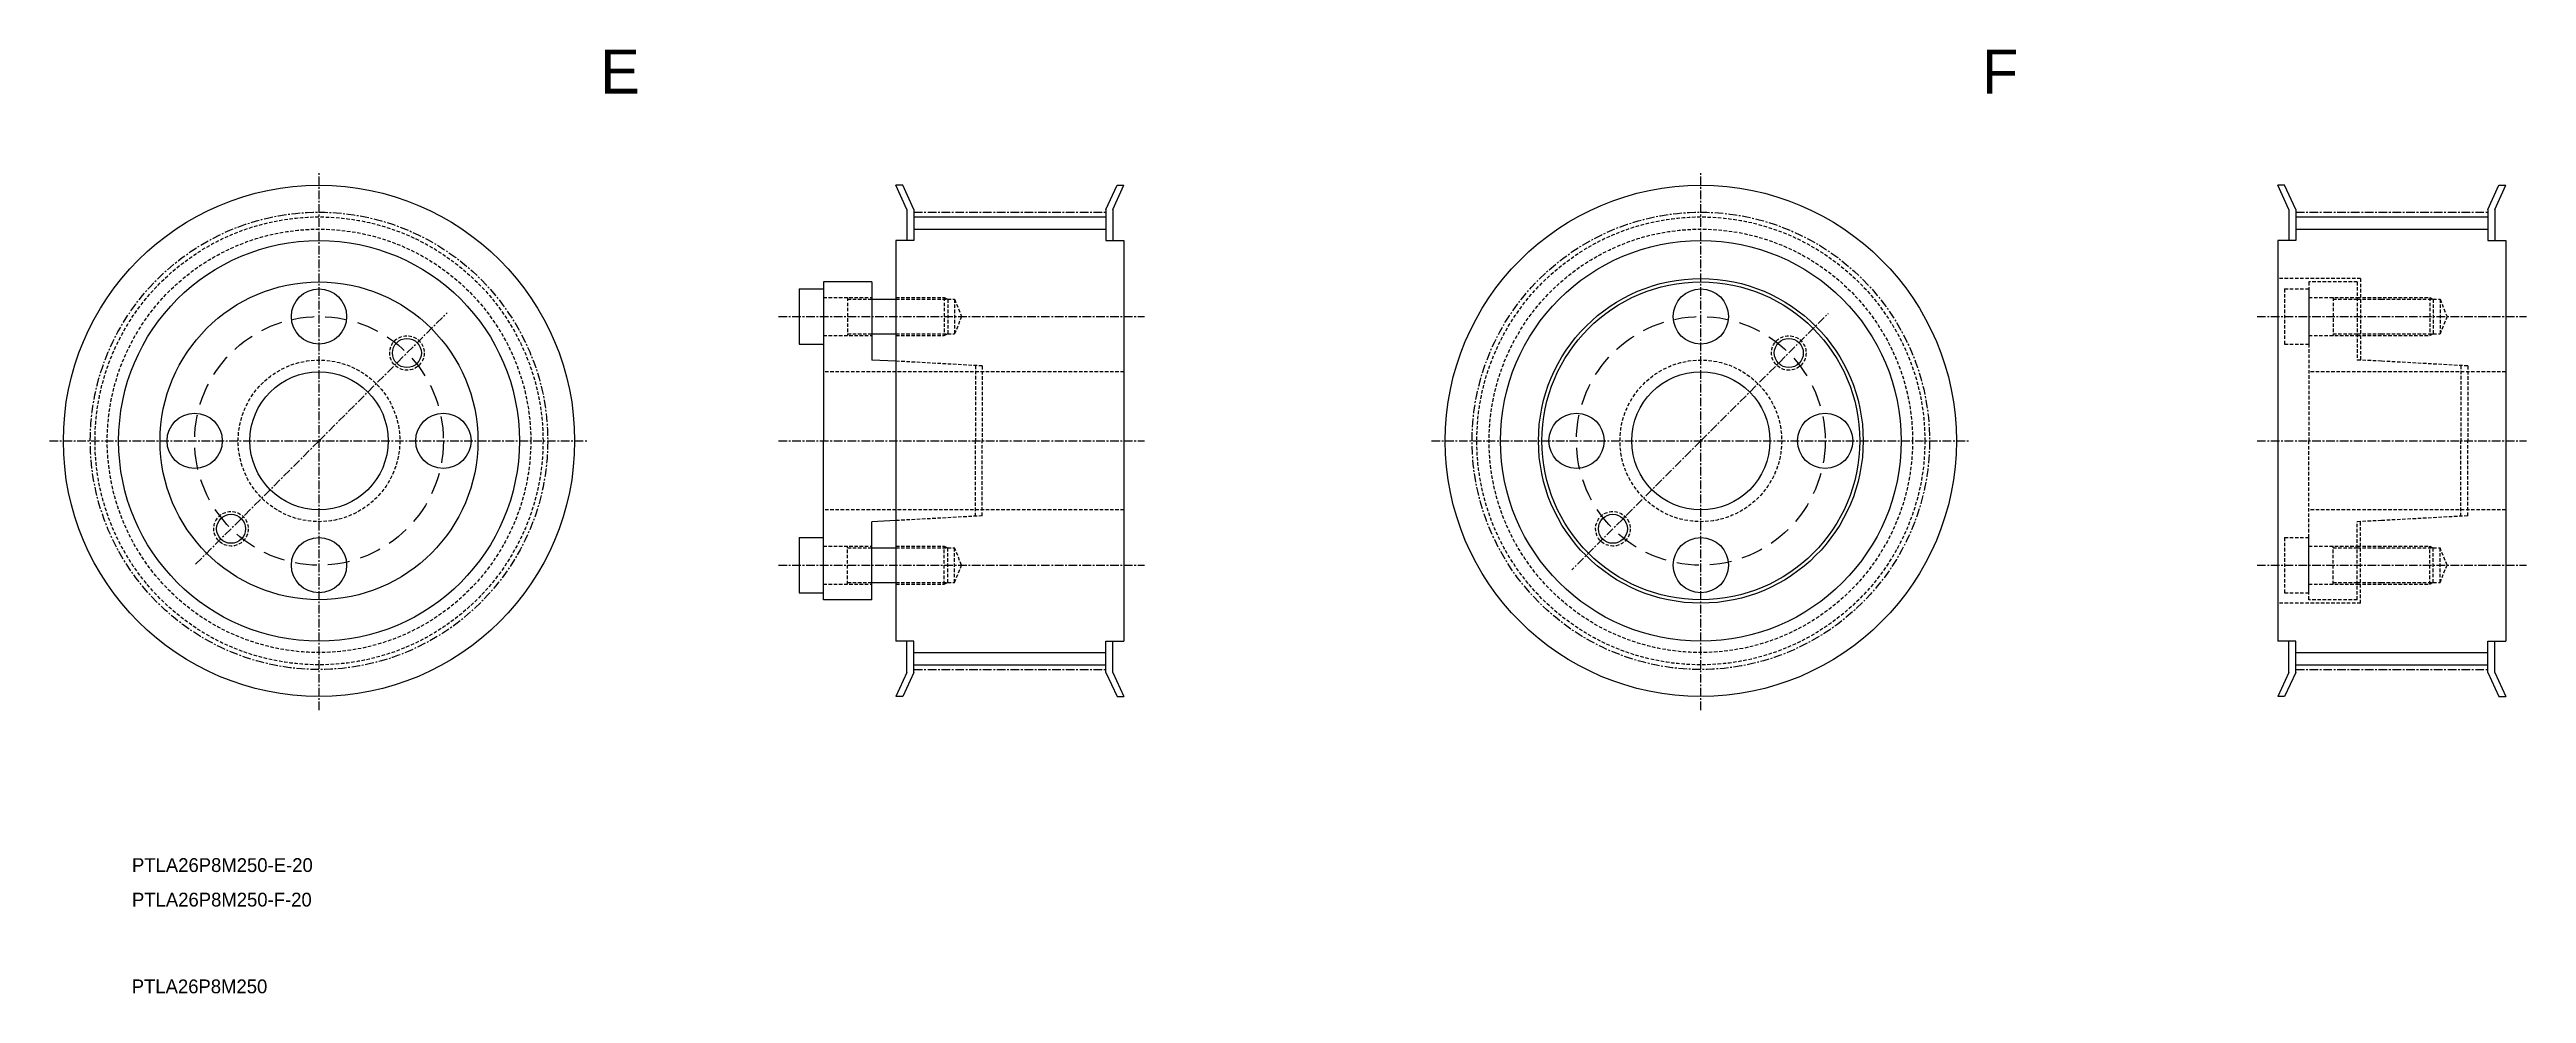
# Model space of a CAD drawing. Extents: x -276 to 82, y 877 to 1013.
import ezdxf

# ---------------------------------------------------------------- set-up
doc = ezdxf.new("R2010")
doc.units = 0
for name, pattern in [('CENTER', [2, 1.25, -0.25, 0.25, -0.25]), ('DASHED', [0.75, 0.5, -0.25]), ('HIDDEN2', [4.7625, 3.175, -1.5875])]:
    doc.linetypes.add(name, pattern=pattern)
doc.layers.get('0').update_dxf_attribs({"linetype": 'CONTINUOUS'})
doc.layers.add('CENTER', color=1, linetype='CENTER')

# ---------------------------------------------------------------- blocks, each defined once
blk = doc.blocks.new('*U22')
at = {"color": 7, "linetype": 'CENTER'}
blk.add_text('E', height=6.4, dxfattribs=at).set_placement((-196.61, 1006.78))
blk = doc.blocks.new('*U23')
at = {"color": 7, "linetype": 'CENTER'}
blk.add_text('PTLA26P8M250', height=2, dxfattribs=at).set_placement((-264.43, 876.56))
blk = doc.blocks.new('*U44')
at = {"color": 7, "linetype": 'CENTER'}
blk.add_text('F', height=6.4, dxfattribs=at).set_placement((3.39, 1006.78))

msp = doc.modelspace()

# ---------------------------------------------------------------- linework, layer by layer
at = {"color": 1, "linetype": 'CENTER'}
for p, q in [((-237.32, 917.53), (-237.32, 995.53)), ((-37.32, 917.53), (-37.32, 995.53)), ((-237.32, 956.53), (-218.76, 975.08)), ((-37.32, 956.53), (-18.86, 974.99)), ((-276.32, 956.53), (-198.32, 956.53)), ((-237.32, 956.53), (-255.27, 938.58)), ((-76.32, 956.53), (1.68, 956.53)), ((-37.32, 956.53), (-56.01, 937.84))]:
    msp.add_line(p, q, dxfattribs=at)
at = {"color": 7, "linetype": 'CONTINUOUS'}
for p, q in [((-152.82, 993.53), (-153.82, 993.53)), ((-152.22, 990.04), (-153.82, 993.53)), ((-151.22, 990.04), (-152.82, 993.53)), ((-123.42, 990.04), (-121.82, 993.53)), ((-122.42, 990.04), (-120.82, 993.53)), ((-121.82, 993.53), (-120.82, 993.53)), ((47.78, 990.04), (46.18, 993.53)), ((47.18, 993.53), (46.18, 993.53)), ((48.78, 990.04), (47.18, 993.53)), ((76.58, 990.04), (78.18, 993.53)), ((77.58, 990.04), (79.18, 993.53)), ((78.18, 993.53), (79.18, 993.53)), ((-152.22, 990.04), (-152.22, 985.53)), ((-151.22, 990.04), (-151.22, 985.53)), ((-123.42, 990.04), (-123.42, 985.53)), ((-122.42, 990.04), (-122.42, 985.53)), ((47.78, 990.04), (47.78, 985.53)), ((48.78, 990.04), (48.78, 985.53)), ((76.58, 990.04), (76.58, 985.53)), ((77.58, 990.04), (77.58, 985.53)), ((-151.22, 988.95), (-123.42, 988.95)), ((-151.22, 987.18), (-123.42, 987.18)), ((48.78, 988.95), (76.58, 988.95)), ((48.78, 987.18), (76.58, 987.18)), ((-151.22, 985.53), (-153.82, 985.53)), ((-153.82, 985.53), (-153.82, 927.53)), ((-123.42, 985.53), (-120.82, 985.53)), ((-120.82, 985.53), (-120.82, 927.53)), ((46.18, 985.53), (46.18, 927.53)), ((48.78, 985.53), (46.18, 985.53)), ((76.58, 985.53), (79.18, 985.53)), ((79.18, 985.53), (79.18, 927.53)), ((-157.32, 979.53), (-164.32, 979.53)), ((-164.32, 979.53), (-164.32, 956.53)), ((-157.32, 979.53), (-157.32, 968.23)), ((-167.82, 978.53), (-164.32, 978.53)), ((-167.82, 978.53), (-167.82, 970.53)), ((-164.32, 978.53), (-164.32, 970.53)), ((-157.32, 977.03), (-153.82, 977.03)), ((-157.32, 972.03), (-153.82, 972.03)), ((-167.82, 970.53), (-164.32, 970.53)), ((-153.82, 968.07), (-157.32, 968.23)), ((-164.32, 933.53), (-164.32, 956.53)), ((-153.82, 944.99), (-157.32, 944.83)), ((-157.32, 933.53), (-157.32, 944.83)), ((-167.82, 942.53), (-167.82, 934.53)), ((-167.82, 942.53), (-164.32, 942.53)), ((-164.32, 934.53), (-164.32, 942.53)), ((-157.32, 941.03), (-153.82, 941.03)), ((-157.32, 936.03), (-153.82, 936.03)), ((-167.82, 934.53), (-164.32, 934.53)), ((-157.32, 933.53), (-164.32, 933.53)), ((-151.22, 927.53), (-153.82, 927.53)), ((-152.22, 923.02), (-152.22, 927.53)), ((-151.22, 923.02), (-151.22, 927.53)), ((-151.22, 925.88), (-123.42, 925.88)), ((-123.42, 927.53), (-120.82, 927.53)), ((-123.42, 923.02), (-123.42, 927.53)), ((-122.42, 923.02), (-122.42, 927.53)), ((48.78, 927.53), (46.18, 927.53)), ((47.78, 923.02), (47.78, 927.53)), ((48.78, 923.02), (48.78, 927.53)), ((48.78, 925.88), (76.58, 925.88)), ((76.58, 927.53), (79.18, 927.53)), ((76.58, 923.02), (76.58, 927.53)), ((77.58, 923.02), (77.58, 927.53)), ((-152.22, 923.02), (-153.82, 919.53)), ((-151.22, 923.02), (-152.82, 919.53)), ((-151.22, 924.11), (-123.42, 924.11)), ((-123.42, 923.02), (-121.82, 919.53)), ((-122.42, 923.02), (-120.82, 919.53)), ((47.78, 923.02), (46.18, 919.53)), ((48.78, 923.02), (47.18, 919.53)), ((48.78, 924.11), (76.58, 924.11)), ((76.58, 923.02), (78.18, 919.53)), ((77.58, 923.02), (79.18, 919.53)), ((-152.82, 919.53), (-153.82, 919.53)), ((-121.82, 919.53), (-120.82, 919.53)), ((47.18, 919.53), (46.18, 919.53)), ((78.18, 919.53), (79.18, 919.53))]:
    msp.add_line(p, q, dxfattribs=at)
at = {"color": 3, "linetype": 'DASHED'}
for p, q in [((58.18, 980.03), (46.18, 980.03)), ((57.68, 979.53), (50.68, 979.53)), ((50.68, 979.53), (50.68, 956.53)), ((57.68, 979.53), (57.68, 968.23)), ((58.18, 980.03), (58.18, 968.2)), ((-164.32, 977.28), (-157.32, 977.28)), ((-160.82, 977.28), (-160.82, 971.78)), ((-160.82, 977.03), (-157.32, 977.03)), ((-153.82, 977.28), (-146.82, 977.28)), ((-153.82, 977.03), (-145.32, 977.03)), ((-146.82, 977.28), (-146.82, 971.78)), ((-146.82, 977.28), (-146.32, 977.03)), ((-146.32, 977.03), (-146.32, 972.03)), ((-145.32, 977.03), (-144.32, 974.53)), ((-145.32, 977.03), (-145.32, 972.03)), ((47.18, 978.53), (50.68, 978.53)), ((47.18, 978.53), (47.18, 970.53)), ((50.68, 978.53), (50.68, 970.53)), ((50.68, 977.28), (57.68, 977.28)), ((54.18, 977.28), (54.18, 971.78)), ((54.18, 977.03), (57.68, 977.03)), ((57.68, 977.28), (68.18, 977.28)), ((57.68, 977.03), (61.18, 977.03)), ((61.18, 977.03), (69.68, 977.03)), ((68.18, 977.28), (68.68, 977.03)), ((68.18, 977.28), (68.18, 971.78)), ((68.68, 977.03), (68.68, 972.03)), ((69.68, 977.03), (69.68, 972.03)), ((69.68, 977.03), (70.68, 974.53)), ((-164.32, 971.78), (-157.32, 971.78)), ((-160.82, 972.03), (-157.32, 972.03)), ((-153.82, 972.03), (-145.32, 972.03)), ((-153.82, 971.78), (-146.82, 971.78)), ((-146.82, 971.78), (-146.32, 972.03)), ((-144.32, 974.53), (-145.32, 972.03)), ((50.68, 971.78), (57.68, 971.78)), ((54.18, 972.03), (57.68, 972.03)), ((57.68, 972.03), (61.18, 972.03)), ((57.68, 971.78), (68.18, 971.78)), ((61.18, 972.03), (69.68, 972.03)), ((68.18, 971.78), (68.68, 972.03)), ((70.68, 974.53), (69.68, 972.03)), ((-141.32, 967.38), (-153.82, 968.07)), ((47.18, 970.53), (50.68, 970.53)), ((61.18, 968.07), (57.68, 968.23)), ((73.68, 967.38), (61.18, 968.07)), ((-120.82, 966.53), (-164.32, 966.53)), ((-142.32, 967.43), (-142.32, 956.53)), ((-141.32, 967.38), (-141.32, 956.53)), ((79.18, 966.53), (50.68, 966.53)), ((72.68, 967.43), (72.68, 956.53)), ((73.68, 967.38), (73.68, 956.53)), ((-142.32, 945.62), (-142.32, 956.53)), ((-141.32, 945.68), (-141.32, 956.53)), ((50.68, 933.53), (50.68, 956.53)), ((72.68, 945.62), (72.68, 956.53)), ((73.68, 945.68), (73.68, 956.53)), ((-120.82, 946.53), (-164.32, 946.53)), ((79.18, 946.53), (50.68, 946.53)), ((-141.32, 945.68), (-153.82, 944.99)), ((61.18, 944.99), (57.68, 944.83)), ((57.68, 933.53), (57.68, 944.83)), ((58.18, 933.03), (58.18, 944.85)), ((73.68, 945.68), (61.18, 944.99)), ((-164.32, 941.28), (-157.32, 941.28)), ((-160.82, 935.78), (-160.82, 941.28)), ((-160.82, 941.03), (-157.32, 941.03)), ((-153.82, 941.28), (-146.82, 941.28)), ((-153.82, 941.03), (-145.32, 941.03)), ((-146.82, 935.78), (-146.82, 941.28)), ((-146.82, 941.28), (-146.32, 941.03)), ((-146.32, 936.03), (-146.32, 941.03)), ((-144.32, 938.53), (-145.32, 941.03)), ((-145.32, 936.03), (-145.32, 941.03)), ((47.18, 942.53), (47.18, 934.53)), ((47.18, 942.53), (50.68, 942.53)), ((50.68, 934.53), (50.68, 942.53)), ((50.68, 941.28), (57.68, 941.28)), ((54.18, 935.78), (54.18, 941.28)), ((54.18, 941.03), (57.68, 941.03)), ((57.68, 941.28), (68.18, 941.28)), ((57.68, 941.03), (61.18, 941.03)), ((61.18, 941.03), (69.68, 941.03)), ((68.18, 941.28), (68.68, 941.03)), ((68.18, 935.78), (68.18, 941.28)), ((68.68, 936.03), (68.68, 941.03)), ((69.68, 936.03), (69.68, 941.03)), ((70.68, 938.53), (69.68, 941.03)), ((-164.32, 935.78), (-157.32, 935.78)), ((-160.82, 936.03), (-157.32, 936.03)), ((-153.82, 936.03), (-145.32, 936.03)), ((-153.82, 935.78), (-146.82, 935.78)), ((-146.82, 935.78), (-146.32, 936.03)), ((-145.32, 936.03), (-144.32, 938.53)), ((50.68, 935.78), (57.68, 935.78)), ((54.18, 936.03), (57.68, 936.03)), ((57.68, 936.03), (61.18, 936.03)), ((57.68, 935.78), (68.18, 935.78)), ((61.18, 936.03), (69.68, 936.03)), ((68.18, 935.78), (68.68, 936.03)), ((69.68, 936.03), (70.68, 938.53)), ((58.18, 933.03), (46.18, 933.03)), ((47.18, 934.53), (50.68, 934.53)), ((57.68, 933.53), (50.68, 933.53))]:
    msp.add_line(p, q, dxfattribs=at)
at = {"color": 7, "linetype": 'CONTINUOUS'}
for centre, radius in [((-237.32, 956.53), 37), ((-37.32, 956.53), 37), ((-237.32, 956.53), 29), ((-37.32, 956.53), 29), ((-237.32, 956.53), 23), ((-37.32, 956.53), 23.5), ((-37.32, 956.53), 23), ((-237.32, 974.53), 4), ((-37.32, 974.53), 4), ((-237.32, 956.53), 10), ((-37.32, 956.53), 10), ((-255.32, 956.53), 4), ((-219.32, 956.53), 4), ((-55.32, 956.53), 4), ((-19.32, 956.53), 4), ((-237.32, 938.53), 4), ((-37.32, 938.53), 4)]:
    msp.add_circle(centre, radius, dxfattribs=at)
at = {"color": 1, "linetype": 'CENTER'}
for centre in [(-237.32, 956.53), (-37.32, 956.53)]:
    msp.add_circle(centre, 33.1, dxfattribs=at)
at = {"color": 3, "linetype": 'DASHED'}
for centre, radius in [((-237.32, 956.53), 32.42), ((-237.32, 956.53), 30.65), ((-37.32, 956.53), 32.42), ((-37.32, 956.53), 30.65), ((-224.59, 969.25), 2.5), ((-24.59, 969.25), 2.5), ((-237.32, 956.53), 11.7), ((-37.32, 956.53), 11.7), ((-250.05, 943.8), 2.5), ((-50.05, 943.8), 2.5)]:
    msp.add_circle(centre, radius, dxfattribs=at)
at = {"color": 1, "linetype": 'HIDDEN2'}
for centre in [(-237.32, 956.53), (-37.32, 956.53)]:
    msp.add_circle(centre, 18, dxfattribs=at)
for centre in [(-224.59, 969.25), (-24.59, 969.25), (-250.05, 943.8), (-50.05, 943.8)]:
    msp.add_circle(centre, 2.1)
at = {"layer": 'CENTER', "color": 1, "linetype": 'CENTER'}
for p, q in [((-151.22, 989.63), (-123.42, 989.63)), ((48.78, 989.63), (76.58, 989.63)), ((-170.82, 974.53), (-117.82, 974.53)), ((43.18, 974.53), (82.18, 974.53)), ((-170.82, 956.53), (-117.82, 956.53)), ((43.18, 956.53), (82.18, 956.53)), ((-170.82, 938.53), (-117.82, 938.53)), ((43.18, 938.53), (82.18, 938.53)), ((-151.22, 923.42), (-123.42, 923.42)), ((48.78, 923.42), (76.58, 923.42))]:
    msp.add_line(p, q, dxfattribs=at)

# ---------------------------------------------------------------- block references
at = {"color": 1, "linetype": 'CENTER'}
for name in ['*U22', '*U44', '*U23']:
    msp.add_blockref(name, (0, 0), dxfattribs=at)

# ---------------------------------------------------------------- texts
at = {"color": 7, "linetype": 'CONTINUOUS'}
for s, p in [('PTLA26P8M250-E-20', (-264.39, 894.12)), ('PTLA26P8M250-F-20', (-264.39, 889.12))]:
    msp.add_text(s, height=2, dxfattribs=at).set_placement(p)

doc.saveas('drawing.dxf')
